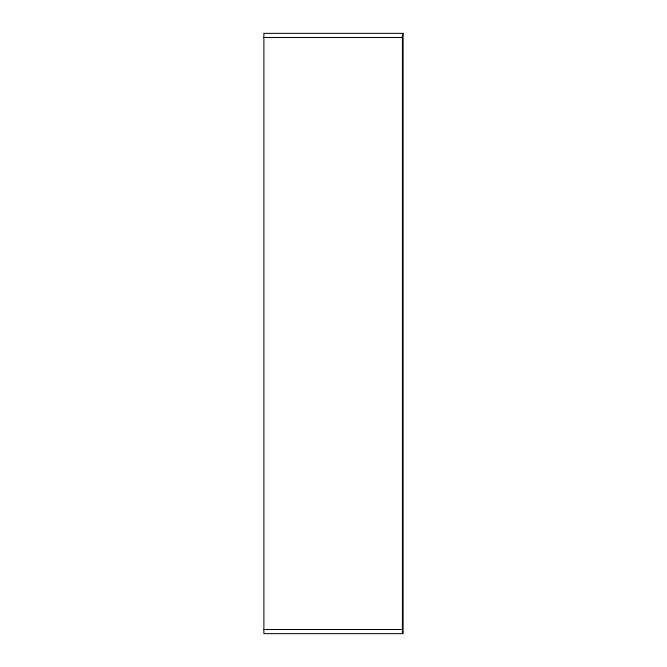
<?xml version="1.0" encoding="UTF-8"?>
<svg xmlns="http://www.w3.org/2000/svg" width="667" height="667" viewBox="0 0 667 667"><rect width="100%" height="100%" fill="white"/><g stroke="black" fill="none" stroke-linecap="round" stroke-linejoin="round"><path stroke-width="1" d="M263.89 37.502L402.418 37.502M263.89 629.498L402.418 629.498M402.418 33.35L402.418 633.65M403.11 33.35L263.89 33.35L263.89 633.65L403.11 633.65L403.11 33.35"/></g></svg>
